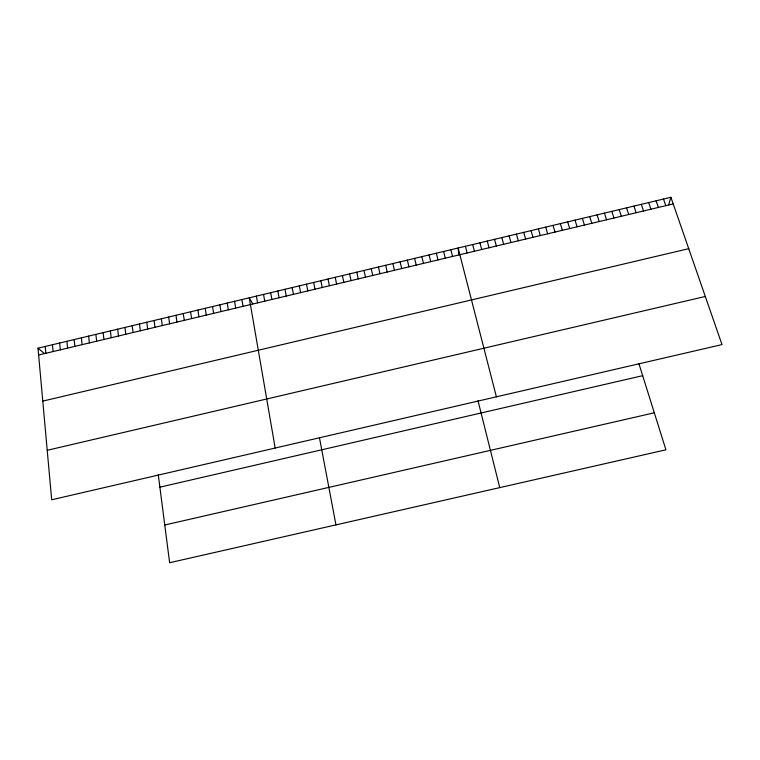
<?xml version="1.0" encoding="UTF-8"?>
<svg xmlns="http://www.w3.org/2000/svg" width="760" height="760" viewBox="0 0 760 760"><rect width="100%" height="100%" fill="white"/><g stroke="black" fill="none" stroke-linecap="round" stroke-linejoin="round"><path stroke-width="1.14" d="M668.676 204.801L670.899 197.277L38 348.175L51.68 499.776L722 344.594L670.899 197.277M38.617 355.015L673.198 203.917M42.779 401.109L688.721 248.672M47.215 450.3L705.308 296.466M159.875 487.179L642.684 375.668M164.758 525.008L654.312 412.794M38 348.175L44.308 353.466M252.757 303.829L249.251 297.806L275.177 448.039M663.499 199.044L665.779 205.684M656.098 200.811L658.359 207.451M648.707 202.568L650.94 209.218M641.317 204.335L643.539 210.976M633.935 206.093L636.13 212.743M626.553 207.85L628.729 214.5M619.181 209.608L621.338 216.267M611.809 211.365L613.947 218.025M604.438 213.123L606.565 219.782M597.084 214.88L599.184 221.54M638.875 363.546L665.922 449.815L169.632 562.723L158.28 474.81M589.722 216.638L591.803 223.298M582.378 218.386L584.44 225.055M575.025 220.134L577.068 226.803M567.692 221.891L569.706 228.56M560.348 223.639L562.352 230.309M553.014 225.387L555 232.056M545.689 227.135L547.656 233.804M538.365 228.874L540.312 235.552M531.05 230.622L532.969 237.3M523.735 232.37L525.635 239.048M516.429 234.108L518.311 240.796M509.124 235.847L510.986 242.535M501.828 237.595L503.671 244.283M494.532 239.333L496.356 246.022M487.236 241.072L489.041 247.76M479.949 242.801L481.735 249.498M472.673 244.54L474.44 251.237M465.395 246.278L467.144 252.976M496.403 396.824L458.128 248.007L458.822 254.762M450.86 249.745L452.561 256.452M443.593 251.474L445.284 258.181M478.03 400.786L499.747 487.616M436.335 253.203L438.007 259.92M429.087 254.933L430.73 261.649M421.838 256.661L423.462 263.378M414.589 258.39L416.204 265.107M407.351 260.11L408.947 266.836M400.121 261.839L401.688 268.565M392.891 263.558L394.44 270.284M385.662 265.287L387.191 272.013M378.442 267.007L379.952 273.733M371.231 268.726L372.723 275.462M364.012 270.446L365.484 277.181M356.81 272.166L358.264 278.901M349.609 273.885L351.044 280.62M342.409 275.595L343.824 282.34M335.217 277.315L336.613 284.059M328.026 279.024L329.403 285.779M320.844 280.744L322.202 287.489M313.661 282.454L315.001 289.199M306.489 284.164L307.809 290.918M299.316 285.874L300.618 292.628M292.153 287.584L293.436 294.338M319.418 437.503L335.958 524.885M284.99 289.284L286.254 296.048M277.827 290.995L279.072 297.758M270.674 292.695L271.899 299.469M263.53 294.405L264.736 301.169M256.386 296.106L257.573 302.879M241.898 299.563L243.048 306.337M234.555 301.312L235.685 308.094M227.211 303.059L228.323 309.842M219.877 304.808L220.96 311.591M212.543 306.555L213.617 313.348M205.219 308.303L206.264 315.096M197.894 310.051L198.93 316.844M190.579 311.799L191.586 318.592M183.264 313.538L184.262 320.33M175.959 315.286L176.928 322.078M168.653 317.024L169.613 323.817M161.357 318.763L162.288 325.565M154.061 320.501L154.983 327.303M146.775 322.24L147.668 329.042M139.489 323.978L140.372 330.78M132.211 325.717L133.066 332.519M124.934 327.446L125.77 334.257M117.657 329.184L118.484 335.996M110.399 330.913L111.197 337.725M103.132 332.642L103.92 339.463M95.883 334.372L96.644 341.192M88.626 336.101L89.376 342.922M81.386 337.829L82.109 344.651M74.138 339.558L74.85 346.38M66.899 341.278L67.593 348.108M59.669 343.007L60.344 349.837M52.44 344.726L53.096 351.566M45.22 346.455L45.857 353.286"/></g></svg>
